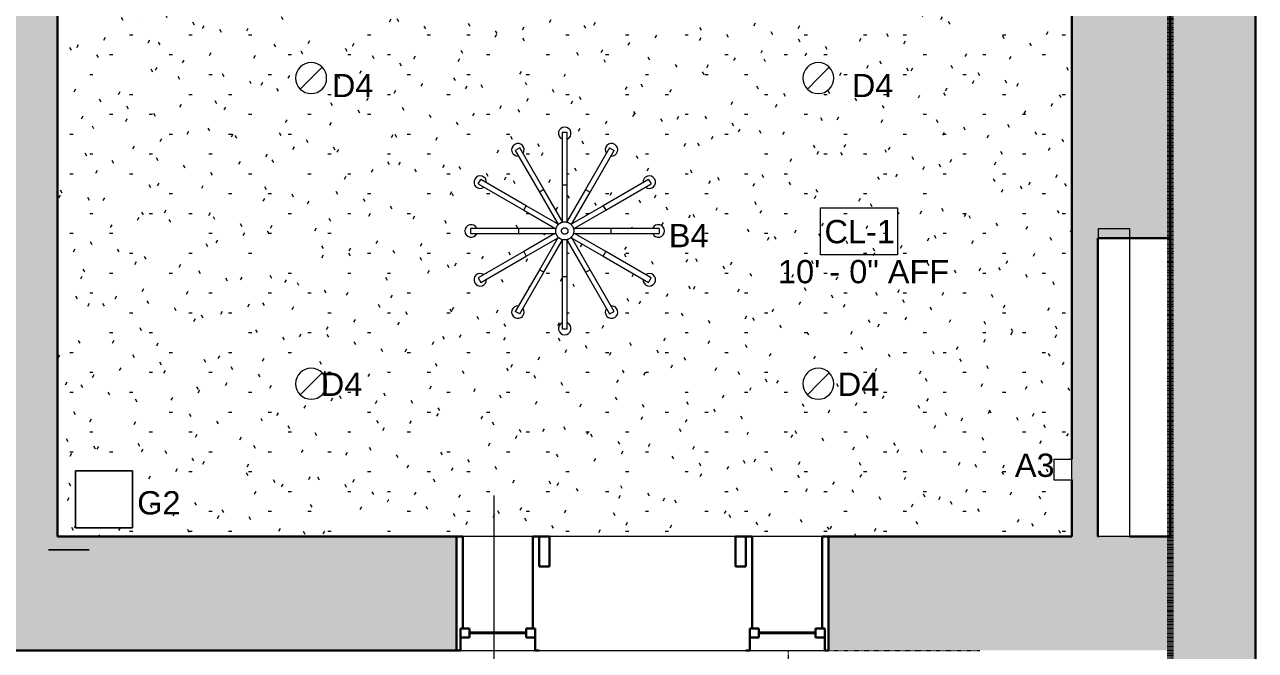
# Model space of a CAD drawing. Header units: inches. Extents: x -1176 to 1507, y -2527 to 978.
# Drawn here: x -219.9 to 18.2, y 84.5 to 205.5 of the extents above; entities that cross this region are included whole.
import ezdxf

# ---------------------------------------------------------------- set-up
doc = ezdxf.new("R2010")
doc.units = ezdxf.units.IN
doc.header["$MEASUREMENT"] = 0
for name, pattern in [('Dash', [0.25, 0.125, -0.125]), ('IMPORT-HIDDEN', [0.5625, 0.375, -0.1875]), ('Overhead 1_16_', [0.101562, 0.0625, -0.039062])]:
    doc.linetypes.add(name, pattern=pattern)
for name, color, linetype, lineweight in [('A-ANNO-MATC', 214, 'Dash', 140), ('A-AREA-IDEN', 2, 'Continuous', 9), ('A-CLNG', 13, 'Continuous', 18), ('A-CLNG-IDEN', 151, 'Continuous', 9), ('A-CLNG-PATT', 13, 'Continuous', 18), ('A-DETL-GENF', 92, 'Continuous', 18), ('A-DOOR', 31, 'Continuous', 18), ('A-DOOR-FRAM', 31, 'Continuous', 30), ('A-GLAZ', 151, 'Continuous', 18), ('A-WALL', 113, 'Continuous', 18), ('A-WALL-PATT', 111, 'Continuous', 18), ('E-LITE-EQPM', 33, 'Continuous', 9), ('E-LITE-EQPM-IDEN', 33, 'Continuous', 9), ('G-IMPT', 8, 'Continuous', 9), ('I-WALL', 2, 'Continuous', 18), ('P-SANR-FIXT', 6, 'Continuous', 9), ('S-STRS-MBND', 31, 'Continuous', 18)]:
    doc.layers.add(name, color=color, linetype=linetype, lineweight=lineweight)
doc.styles.add('Arial', font='arial.ttf', dxfattribs={"height": 4.5})
doc.styles.add('Swis721 Lt BT', font='swissl.ttf', dxfattribs={"height": 4.5})

# ---------------------------------------------------------------- blocks, each defined once
blk = doc.blocks.new('Double Hung - 16_ x  6_ 6_-6975901-2nd Floor RCP')
at = {"layer": 'A-GLAZ', "lineweight": 30}
for p, q in [((-8, 11), (-7.25, 11)), ((-7.25, 6.75), (-7.25, 11)), ((7.25, 6.75), (7.25, 11)), ((8, 11), (7.25, 11)), ((-7.25, 8.5), (-7.25, 6.75)), ((-7.25, 8.5), (-5.5, 8.5)), ((-5.5, 8.5), (-5.5, 6.75)), ((5.5, 8.5), (5.5, 6.75)), ((7.25, 8.5), (5.5, 8.5)), ((7.25, 8.5), (7.25, 6.75)), ((-7.25, 6.75), (-5.5, 6.75)), ((-7.25, 6.75), (-6.75, 6.75)), ((-6.75, -11), (-6.75, 6.75)), ((7.25, 6.75), (5.5, 6.75)), ((6.75, 6.75), (7.25, 6.75)), ((6.75, 6.75), (6.75, -11)), ((-6.75, -11), (-8, -11)), ((6.75, -11), (8, -11))]:
    blk.add_line(p, q, dxfattribs=at)
at = {"layer": 'A-GLAZ', "lineweight": 40}
blk.add_line((-5.5, 7.625), (5.5, 7.625), dxfattribs=at)
blk = doc.blocks.new('Single Flush - D2 3_ X 8_-8252876-2nd Floor RCP')
at = {"layer": 'A-DOOR-FRAM'}
for p, q in [((-20, 5.25), (-20, 11)), ((-20, 11), (-18, 11)), ((-18, 5.25), (-18, 11)), ((18.000004, 5.25), (18.000004, 11)), ((18.000004, 11), (20.000004, 11)), ((20.000004, 5.25), (20.000004, 11)), ((-20, 5.25), (-18, 5.25)), ((18.000004, 5.25), (20.000004, 5.25))]:
    blk.add_line(p, q, dxfattribs=at)
blk = doc.blocks.new('Sconce Light - Sphere - Bedside Sconce-8114785-2nd Floor RCP')
at = {"layer": 'E-LITE-EQPM'}
for p, q in [((0, 6), (-2, 6)), ((-2, 6), (-2, 2.5)), ((2, 6), (0, 6)), ((2, 6), (2, 2.5)), ((-2, 2.5), (0, 2.5)), ((0, 2.5), (2, 2.5))]:
    blk.add_line(p, q, dxfattribs=at)
blk = doc.blocks.new('Iron_Chandelier_2145 - Iron_Chandelier_2145-V2-2nd Floor RCP')
at = {"layer": 'E-LITE-EQPM'}
for p, q in [((-0.5, 19.02), (-0.5, 8.88)), ((0.5, 19.02), (-0.5, 19.02)), ((0.5, 8.88), (0.5, 19.02)), ((-8.69, 16.05), (-9.56, 15.55)), ((-9.56, 15.55), (-4.9, 7.49)), ((-4.04, 7.99), (-8.69, 16.05)), ((8.69, 16.05), (4.04, 7.99)), ((4.9, 7.49), (9.56, 15.55)), ((8.69, 16.05), (9.56, 15.55)), ((-16.72, 9.08), (-16.22, 9.94)), ((-7.44, 4.87), (-16.22, 9.94)), ((16.22, 9.94), (7.44, 4.87)), ((16.22, 9.94), (16.72, 9.08)), ((-16.72, 9.08), (-7.94, 4)), ((-4.04, 7.99), (-4.9, 7.49)), ((-4.9, 7.49), (-1.36, 1.36)), ((-0.5, 1.86), (-4.04, 7.99)), ((-0.5, 8.88), (-0.5, 2.41)), ((0.5, 8.88), (-0.5, 8.88)), ((0.5, 2.41), (0.5, 8.88)), ((4.04, 7.99), (0.5, 1.86)), ((1.36, 1.36), (4.9, 7.49)), ((4.04, 7.99), (4.9, 7.49)), ((7.94, 4), (16.72, 9.08)), ((-7.94, 4), (-7.44, 4.87)), ((-1.84, 1.64), (-7.44, 4.87)), ((7.44, 4.87), (1.84, 1.64)), ((7.44, 4.87), (7.94, 4)), ((-7.94, 4), (-2.34, 0.77)), ((-0.5, 2.41), (-0.5, 1.66)), ((0.5, 1.67), (0.5, 2.41)), ((2.34, 0.77), (7.94, 4)), ((-8.94, 0.5), (-18.25, 0.5)), ((-18.25, 0.5), (-18.25, -0.5)), ((-1.86, 0.5), (-8.94, 0.5)), ((-8.94, 0.5), (-8.94, -0.5)), ((-2.34, 0.77), (-1.69, 0.4)), ((-1.2, 1.27), (-1.84, 1.64)), ((1.84, 1.64), (1.19, 1.26)), ((1.69, 0.4), (2.34, 0.77)), ((8.94, 0.5), (1.86, 0.5)), ((18.25, 0.5), (8.94, 0.5)), ((8.94, 0.5), (8.94, -0.5)), ((18.25, 0.5), (18.25, -0.5)), ((-18.25, -0.5), (-8.94, -0.5)), ((-8.94, -0.5), (-1.86, -0.5)), ((-2.34, -0.77), (-7.94, -4)), ((-7.44, -4.87), (-1.84, -1.64)), ((-1.36, -1.36), (-4.9, -7.49)), ((-4.04, -7.99), (-0.5, -1.86)), ((-1.69, -0.4), (-2.34, -0.77)), ((-1.84, -1.64), (-1.19, -1.26)), ((-0.5, -1.67), (-0.5, -2.41)), ((0.5, -2.41), (0.5, -1.66)), ((0.5, -1.86), (4.04, -7.99)), ((1.2, -1.27), (1.84, -1.64)), ((4.9, -7.49), (1.36, -1.36)), ((2.34, -0.77), (1.69, -0.4)), ((1.84, -1.64), (7.44, -4.87)), ((1.86, -0.5), (8.94, -0.5)), ((7.94, -4), (2.34, -0.77)), ((8.94, -0.5), (18.25, -0.5)), ((-7.94, -4), (-16.72, -9.08)), ((-7.94, -4), (-7.44, -4.87)), ((-0.5, -2.41), (-0.5, -8.88)), ((0.5, -8.88), (0.5, -2.41)), ((7.44, -4.87), (7.94, -4)), ((16.72, -9.08), (7.94, -4)), ((-16.22, -9.94), (-7.44, -4.87)), ((7.44, -4.87), (16.22, -9.94)), ((-16.72, -9.08), (-16.22, -9.94)), ((-4.9, -7.49), (-9.56, -15.55)), ((-8.69, -16.05), (-4.04, -7.99)), ((-4.04, -7.99), (-4.9, -7.49)), ((-0.5, -8.88), (-0.5, -19.02)), ((0.5, -8.88), (-0.5, -8.88)), ((0.5, -19.02), (0.5, -8.88)), ((4.04, -7.99), (4.9, -7.49)), ((4.04, -7.99), (8.69, -16.05)), ((9.56, -15.55), (4.9, -7.49)), ((16.22, -9.94), (16.72, -9.08)), ((-8.69, -16.05), (-9.56, -15.55)), ((8.69, -16.05), (9.56, -15.55)), ((0.5, -19.02), (-0.5, -19.02))]:
    blk.add_line(p, q, dxfattribs=at)
at = {"layer": 'E-LITE-EQPM', "flags": 128}
for points in [[(-1.75, 0), (-1.75, 0.07), (-1.75, 0.14), (-1.74, 0.21), (-1.73, 0.28), (-1.72, 0.35), (-1.7, 0.42), (-1.68, 0.48), (-1.66, 0.55), (-1.64, 0.62), (-1.61, 0.68), (-1.59, 0.75), (-1.56, 0.81), (-1.52, 0.87), (-1.49, 0.93), (-1.45, 0.99), (-1.41, 1.05), (-1.36, 1.1), (-1.32, 1.16), (-1.27, 1.21), (-1.22, 1.26), (-1.17, 1.31), (-1.12, 1.35), (-1.06, 1.39), (-1.01, 1.44), (-0.95, 1.48), (-0.89, 1.51), (-0.83, 1.55), (-0.76, 1.58), (-0.7, 1.61), (-0.64, 1.63), (-0.57, 1.66), (-0.5, 1.68), (-0.44, 1.7), (-0.37, 1.71), (-0.3, 1.73), (-0.23, 1.74), (-0.16, 1.75), (-0.09, 1.75), (-0.02, 1.75), (0.05, 1.75), (0.12, 1.75), (0.19, 1.74), (0.26, 1.73), (0.33, 1.72), (0.4, 1.71), (0.47, 1.69), (0.53, 1.67), (0.6, 1.65), (0.67, 1.62), (0.73, 1.59), (0.79, 1.56), (0.85, 1.53), (0.92, 1.5), (0.97, 1.46), (1.03, 1.42), (1.09, 1.38), (1.14, 1.33), (1.19, 1.28), (1.24, 1.23), (1.29, 1.18), (1.34, 1.13), (1.38, 1.08), (1.43, 1.02), (1.46, 0.96), (1.5, 0.9), (1.54, 0.84), (1.57, 0.78), (1.6, 0.72), (1.63, 0.65), (1.65, 0.59), (1.67, 0.52), (1.69, 0.45), (1.71, 0.39), (1.72, 0.32), (1.74, 0.25), (1.74, 0.18), (1.75, 0.11), (1.75, 0.04), (1.75, 0)], [(-0.63, 0), (-0.63, 0.03), (-0.63, 0.05), (-0.62, 0.08), (-0.62, 0.1), (-0.62, 0.12), (-0.61, 0.15), (-0.6, 0.17), (-0.6, 0.2), (-0.59, 0.22), (-0.58, 0.24), (-0.57, 0.27), (-0.56, 0.29), (-0.55, 0.31), (-0.53, 0.33), (-0.52, 0.35), (-0.5, 0.38), (-0.49, 0.39), (-0.47, 0.41), (-0.46, 0.43), (-0.44, 0.45), (-0.42, 0.47), (-0.4, 0.48), (-0.38, 0.5), (-0.36, 0.51), (-0.34, 0.53), (-0.32, 0.54), (-0.3, 0.55), (-0.27, 0.57), (-0.25, 0.58), (-0.23, 0.59), (-0.2, 0.59), (-0.18, 0.6), (-0.16, 0.61), (-0.13, 0.61), (-0.11, 0.62), (-0.08, 0.62), (-0.06, 0.63), (-0.03, 0.63), (-0.01, 0.63), (0.02, 0.63), (0.04, 0.63), (0.07, 0.62), (0.09, 0.62), (0.12, 0.62), (0.14, 0.61), (0.17, 0.61), (0.19, 0.6), (0.21, 0.59), (0.24, 0.58), (0.26, 0.57), (0.28, 0.56), (0.31, 0.55), (0.33, 0.54), (0.35, 0.52), (0.37, 0.51), (0.39, 0.49), (0.41, 0.48), (0.43, 0.46), (0.45, 0.44), (0.46, 0.42), (0.48, 0.41), (0.5, 0.39), (0.51, 0.37), (0.52, 0.35), (0.54, 0.32), (0.55, 0.3), (0.56, 0.28), (0.57, 0.26), (0.58, 0.23), (0.59, 0.21), (0.6, 0.19), (0.61, 0.16), (0.61, 0.14), (0.62, 0.11), (0.62, 0.09), (0.62, 0.06), (0.63, 0.04), (0.63, 0.01), (0.63, 0)], [(1.75, 0), (1.75, -0.07), (1.75, -0.14), (1.74, -0.21), (1.73, -0.28), (1.72, -0.35), (1.7, -0.42), (1.68, -0.48), (1.66, -0.55), (1.64, -0.62), (1.61, -0.68), (1.59, -0.75), (1.56, -0.81), (1.52, -0.87), (1.49, -0.93), (1.45, -0.99), (1.41, -1.05), (1.36, -1.1), (1.32, -1.16), (1.27, -1.21), (1.22, -1.26), (1.17, -1.31), (1.12, -1.35), (1.06, -1.39), (1.01, -1.44), (0.95, -1.48), (0.89, -1.51), (0.83, -1.55), (0.76, -1.58), (0.7, -1.61), (0.64, -1.63), (0.57, -1.66), (0.5, -1.68), (0.44, -1.7), (0.37, -1.71), (0.3, -1.73), (0.23, -1.74), (0.16, -1.75), (0.09, -1.75), (0.02, -1.75), (-0.05, -1.75), (-0.12, -1.75), (-0.19, -1.74), (-0.26, -1.73), (-0.33, -1.72), (-0.4, -1.71), (-0.47, -1.69), (-0.53, -1.67), (-0.6, -1.65), (-0.67, -1.62), (-0.73, -1.59), (-0.79, -1.56), (-0.85, -1.53), (-0.92, -1.5), (-0.97, -1.46), (-1.03, -1.42), (-1.09, -1.38), (-1.14, -1.33), (-1.19, -1.28), (-1.24, -1.23), (-1.29, -1.18), (-1.34, -1.13), (-1.38, -1.08), (-1.43, -1.02), (-1.46, -0.96), (-1.5, -0.9), (-1.54, -0.84), (-1.57, -0.78), (-1.6, -0.72), (-1.63, -0.65), (-1.65, -0.59), (-1.67, -0.52), (-1.69, -0.45), (-1.71, -0.39), (-1.72, -0.32), (-1.74, -0.25), (-1.74, -0.18), (-1.75, -0.11), (-1.75, -0.04), (-1.75, 0)], [(0.63, 0), (0.63, -0.03), (0.63, -0.05), (0.62, -0.08), (0.62, -0.1), (0.62, -0.12), (0.61, -0.15), (0.6, -0.17), (0.6, -0.2), (0.59, -0.22), (0.58, -0.24), (0.57, -0.27), (0.56, -0.29), (0.55, -0.31), (0.53, -0.33), (0.52, -0.35), (0.5, -0.38), (0.49, -0.39), (0.47, -0.41), (0.46, -0.43), (0.44, -0.45), (0.42, -0.47), (0.4, -0.48), (0.38, -0.5), (0.36, -0.51), (0.34, -0.53), (0.32, -0.54), (0.3, -0.55), (0.27, -0.57), (0.25, -0.58), (0.23, -0.59), (0.2, -0.59), (0.18, -0.6), (0.16, -0.61), (0.13, -0.61), (0.11, -0.62), (0.08, -0.62), (0.06, -0.63), (0.03, -0.63), (0.01, -0.63), (-0.02, -0.63), (-0.04, -0.63), (-0.07, -0.62), (-0.09, -0.62), (-0.12, -0.62), (-0.14, -0.61), (-0.17, -0.61), (-0.19, -0.6), (-0.21, -0.59), (-0.24, -0.58), (-0.26, -0.57), (-0.28, -0.56), (-0.31, -0.55), (-0.33, -0.54), (-0.35, -0.52), (-0.37, -0.51), (-0.39, -0.49), (-0.41, -0.48), (-0.43, -0.46), (-0.45, -0.44), (-0.46, -0.42), (-0.48, -0.41), (-0.5, -0.39), (-0.51, -0.37), (-0.52, -0.35), (-0.54, -0.32), (-0.55, -0.3), (-0.56, -0.28), (-0.57, -0.26), (-0.58, -0.23), (-0.59, -0.21), (-0.6, -0.19), (-0.61, -0.16), (-0.61, -0.14), (-0.62, -0.11), (-0.62, -0.09), (-0.62, -0.06), (-0.63, -0.04), (-0.63, -0.01), (-0.63, 0)]]:
    blk.add_lwpolyline(points, dxfattribs=at)
at = {"layer": 'E-LITE-EQPM'}
for centre, start, end in [((0, 18.89), 90, 244.637), ((0, 18.89), 295.363, 90), ((-9.06, 15.7), 120, 274.637), ((-9.06, 15.7), 325.363, 120), ((9.06, 15.7), 60, 214.637), ((9.06, 15.7), 265.363, 60), ((-16.36, 9.44), 150, 304.637), ((-16.36, 9.44), 355.363, 150), ((16.36, 9.44), 30, 184.637), ((16.36, 9.44), 235.363, 30), ((-18.12, 0), 25.363, 180), ((-18.12, 0), 180, 334.637), ((18.12, 0), 0, 154.637), ((18.12, 0), 205.363, 0), ((-16.36, -9.44), 55.363, 210), ((-16.36, -9.44), 210, 4.637), ((16.36, -9.44), 175.363, 330), ((16.36, -9.44), 330, 124.637), ((-9.06, -15.7), 85.363, 240), ((-9.06, -15.7), 240, 34.637), ((9.06, -15.7), 145.363, 300), ((9.06, -15.7), 300, 94.637), ((0, -18.89), 115.363, 270), ((0, -18.89), 270, 64.637)]:
    blk.add_arc(centre, 1.21, start, end, dxfattribs=at)
blk = doc.blocks.new('Lighting_Pendants_Elesi-Luce_Quid_02820 - Quid_02820-7182509-2nd Floor RCP')
at = {"layer": 'A-DETL-GENF', "lineweight": 9}
for p, q in [((5.51, 5.51), (-5.51, 5.51)), ((-5.51, 5.51), (-5.51, -5.51)), ((-5.51, -5.51), (-5.51, 5.51)), ((-5.51, 5.51), (5.51, 5.51)), ((5.51, -5.51), (5.51, 5.51)), ((5.51, 5.51), (5.51, -5.51)), ((-5.51, -5.51), (5.51, -5.51)), ((5.51, -5.51), (-5.51, -5.51))]:
    blk.add_line(p, q, dxfattribs=at)
blk = doc.blocks.new('L-Recessed Circular - Downlight - 6_-7313291-2nd Floor RCP')
at = {"layer": 'E-LITE-EQPM'}
for q in [(-2.12, -2.12), (2.12, 2.12)]:
    blk.add_line((0, 0), q, dxfattribs=at)
for start, end in [(360, 180), (180, 360)]:
    blk.add_arc((0, 0), 3, start, end, dxfattribs=at)
blk = doc.blocks.new('Family1 - Shower head - side view_dwg-7684581-2nd Floor RCP')
at = {"layer": 'G-IMPT'}
for p, q in [((125.89, 0), (125.82, 0)), ((125.82, 0), (125.89, 0)), ((125.9, 0), (125.82, 0)), ((125.82, 0), (125.9, 0)), ((125.82, 0), (125.85, 0)), ((125.85, 0), (125.82, 0)), ((125.84, 0), (125.82, 0)), ((126.8, 0), (125.82, 0)), ((125.82, 0), (125.85, 0)), ((126.65, 0), (125.84, 0)), ((125.85, 0), (125.86, 0)), ((127.5, 0), (125.89, 0)), ((125.89, 0), (127.61, 0)), ((126.8, 0), (125.9, 0)), ((127.51, 0), (125.9, 0)), ((126.8, 0), (126.65, 0)), ((132.52, 0), (126.8, 0)), ((132.52, 0), (126.8, 0)), ((127.5, 0), (127.61, 0)), ((127.5, 0), (127.57, 0)), ((127.8, 0), (127.51, 0)), ((127.53, 0), (127.52, 0)), ((127.52, 0), (127.53, 0)), ((127.52, 0), (127.53, 0)), ((127.53, 0), (127.52, 0)), ((127.52, 0), (127.53, 0)), ((127.53, 0), (127.52, 0)), ((127.53, 0), (127.52, 0)), ((127.53, 0), (127.61, 0)), ((127.61, 0), (127.53, 0)), ((127.61, 0), (127.53, 0)), ((127.53, 0), (127.61, 0)), ((127.53, 0), (127.61, 0)), ((127.53, 0), (127.61, 0)), ((127.55, 0), (127.54, 0)), ((127.57, 0), (127.54, 0)), ((127.54, 0), (127.56, 0)), ((127.54, 0), (127.58, 0)), ((127.56, 0), (127.55, 0)), ((127.56, 0), (127.56, 0)), ((127.56, 0), (127.56, 0)), ((127.57, 0), (127.56, 0)), ((127.56, 0), (127.57, 0)), ((127.57, 0), (127.69, 0)), ((127.57, 0), (127.57, 0)), ((127.57, 0), (127.57, 0)), ((127.57, 0), (127.57, 0)), ((127.57, 0), (127.58, 0)), ((127.57, 0), (127.57, 0)), ((127.8, 0), (127.58, 0)), ((127.69, 0), (127.61, 0)), ((127.62, 0), (127.61, 0)), ((127.61, 0), (127.62, 0)), ((127.62, 0), (127.61, 0)), ((127.62, 0), (127.61, 0)), ((127.61, 0), (127.62, 0)), ((127.62, 0), (128.42, 0)), ((127.62, 0), (127.62, 0)), ((127.62, 0), (127.62, 0)), ((127.62, 0), (127.62, 0)), ((127.62, 0), (127.98, 0)), ((127.98, 0), (127.62, 0)), ((127.62, 0), (127.98, 0)), ((127.66, 0), (127.69, 0)), ((127.66, 0), (127.67, 0)), ((127.67, 0), (127.67, 0)), ((127.67, 0), (127.68, 0)), ((127.68, 0), (127.68, 0)), ((127.68, 0), (127.68, 0)), ((127.68, 0), (127.68, 0)), ((127.68, 0), (127.69, 0)), ((127.69, 0), (127.69, 0)), ((127.69, 0), (127.69, 0)), ((127.69, 0), (127.69, 0)), ((128.41, 0), (127.8, 0)), ((128.06, 0), (127.98, 0)), ((127.98, 0), (128.02, 0)), ((128.02, 0), (127.98, 0)), ((127.99, 0), (127.98, 0)), ((127.99, 0), (128, 0)), ((128, 0), (128.01, 0)), ((128.01, 0), (128, 0)), ((128, 0), (128, 0)), ((128.01, 0), (128.02, 0)), ((128.02, 0), (128.01, 0)), ((128.01, 0), (128.01, 0)), ((128.01, 0), (128.01, 0)), ((128.02, 0), (128.02, 0)), ((128.02, 0), (128.02, 0)), ((128.02, 0), (128.02, 0)), ((128.06, 0), (128.42, 0)), ((128.99, 0), (128.41, 0)), ((129.14, 0), (128.41, 0)), ((129.14, 0), (128.41, 0)), ((128.42, 0), (128.46, 0)), ((128.46, 0), (128.42, 0)), ((128.42, 0), (128.46, 0)), ((128.46, 0), (128.42, 0)), ((128.46, 0), (128.49, 0)), ((128.49, 0), (128.46, 0)), ((128.46, 0), (128.49, 0)), ((128.46, 0), (128.49, 0)), ((128.49, 0), (128.46, 0)), ((128.49, 0), (128.46, 0)), ((128.46, 0), (128.46, 0)), ((128.46, 0), (128.47, 0)), ((128.46, 0), (128.49, 0)), ((128.47, 0), (128.47, 0)), ((128.47, 0), (128.49, 0)), ((128.93, 0), (128.49, 0)), ((128.93, 0), (128.49, 0)), ((128.49, 0), (129.94, 0)), ((128.49, 0), (129.94, 0)), ((128.82, 0), (128.68, 0)), ((128.82, 0), (129.41, 0)), ((128.87, 0), (128.86, 0)), ((128.93, 0), (128.99, 0)), ((128.93, 0), (128.96, 0)), ((128.93, 0), (128.94, 0)), ((128.96, 0), (128.93, 0)), ((129.14, 0), (128.99, 0)), ((129.94, 0), (128.99, 0)), ((129.19, 0), (129.07, 0)), ((129.14, 0), (129.41, 0)), ((129.14, 0), (129.41, 0)), ((129.14, 0), (129.14, 0)), ((129.41, 0), (132.52, 0)), ((129.41, 0), (132.52, 0)), ((129.94, 0), (129.97, 0)), ((129.94, 0), (129.97, 0)), ((129.97, 0), (129.94, 0)), ((129.94, 0), (129.97, 0)), ((130.11, 0), (130.06, 0)), ((130.06, 0), (130.11, 0)), ((130.11, 0), (130.06, 0)), ((130.06, 0), (130.11, 0)), ((130.11, 0), (130.14, 0)), ((130.11, 0), (130.14, 0)), ((130.14, 0), (130.11, 0)), ((130.11, 0), (130.14, 0)), ((130.11, 0), (130.14, 0)), ((130.14, 0), (130.11, 0)), ((132.31, 0), (130.14, 0)), ((130.14, 0), (132.31, 0)), ((130.14, 0), (132.31, 0)), ((130.14, 0), (132.31, 0)), ((132.31, 0), (132.21, 0)), ((132.37, 0), (132.31, 0)), ((132.31, 0), (132.37, 0)), ((132.31, 0), (132.37, 0)), ((132.37, 0), (132.31, 0)), ((132.42, 0), (132.31, 0)), ((132.37, 0), (132.91, 0)), ((132.37, 0), (132.91, 0)), ((132.52, 0), (132.52, 0)), ((132.52, 0), (132.54, 0)), ((132.52, 0), (132.52, 0)), ((132.52, 0), (132.54, 0)), ((132.62, 0), (132.52, 0)), ((132.52, 0), (132.52, 0)), ((132.52, 0), (132.52, 0)), ((132.53, 0), (132.52, 0)), ((132.52, 0), (132.52, 0)), ((132.52, 0), (132.54, 0)), ((132.53, 0), (132.53, 0)), ((132.54, 0), (132.53, 0)), ((132.54, 0), (132.56, 0)), ((132.54, 0), (132.56, 0)), ((132.55, 0), (132.54, 0)), ((132.54, 0), (132.56, 0)), ((132.56, 0), (132.55, 0)), ((132.56, 0), (132.59, 0)), ((132.56, 0), (132.58, 0)), ((132.57, 0), (132.56, 0)), ((132.56, 0), (132.58, 0)), ((132.58, 0), (132.57, 0)), ((132.58, 0), (132.59, 0)), ((132.59, 0), (132.58, 0)), ((132.58, 0), (132.59, 0)), ((132.59, 0), (132.59, 0)), ((132.59, 0), (132.63, 0)), ((132.59, 0), (132.63, 0)), ((132.6, 0), (132.59, 0)), ((132.59, 0), (132.63, 0)), ((132.62, 0), (132.6, 0)), ((132.62, 0), (132.76, 0)), ((132.62, 0), (132.91, 0)), ((132.62, 0), (132.91, 0)), ((132.63, 0), (132.67, 0)), ((132.63, 0), (132.67, 0)), ((132.63, 0), (132.67, 0)), ((132.67, 0), (132.71, 0)), ((132.67, 0), (132.71, 0)), ((132.67, 0), (132.71, 0)), ((132.71, 0), (132.76, 0)), ((132.71, 0), (132.76, 0)), ((132.71, 0), (132.76, 0)), ((132.91, 0), (132.76, 0)), ((132.91, 0), (132.76, 0)), ((133.71, 0), (132.91, 0)), ((133.71, 0), (132.91, 0)), ((132.93, 0), (132.91, 0)), ((132.91, 0), (132.93, 0)), ((132.91, 0), (133.71, 0)), ((133.71, 0), (132.91, 0)), ((132.91, 0), (133.71, 0)), ((133.71, 0), (132.91, 0)), ((133.36, 0), (132.93, 0)), ((133.36, 0), (132.93, 0)), ((133.36, 0), (133.43, 0)), ((133.36, 0), (133.36, 0)), ((133.43, 0), (133.36, 0)), ((133.36, 0), (133.36, 0)), ((133.36, 0), (133.36, 0)), ((133.36, 0), (133.36, 0)), ((133.36, 0), (133.36, 0)), ((133.36, 0), (133.36, 0)), ((133.43, 0), (133.43, 0)), ((133.43, 0), (133.43, 0)), ((133.45, 0), (133.43, 0)), ((133.43, 0), (133.45, 0)), ((133.43, 0), (133.43, 0)), ((133.43, 0), (133.43, 0)), ((133.45, 0), (133.46, 0)), ((133.46, 0), (133.45, 0))]:
    blk.add_line(p, q, dxfattribs=at)
at = {"layer": 'G-IMPT', "flags": 128}
for points in [[(127.66, 0), (127.61, 0), (125.89, 0), (125.85, 0)], [(125.85, 0), (125.87, 0), (125.89, 0)], [(127.5, 0), (125.9, 0), (125.89, 0), (125.9, 0), (127.5, 0), (127.51, 0), (127.52, 0), (127.53, 0), (127.51, 0)], [(127.53, 0), (127.54, 0), (127.54, 0)], [(127.98, 0), (127.62, 0), (127.62, 0), (127.61, 0)], [(127.61, 0), (127.62, 0), (127.62, 0), (127.98, 0)], [(127.62, 0), (127.98, 0), (128.02, 0), (128.06, 0)], [(128.06, 0), (128.02, 0), (127.98, 0)], [(128.61, 0), (128.41, 0), (128.61, 0), (128.68, 0), (128.81, 0), (128.87, 0)], [(128.46, 0), (128.49, 0), (128.93, 0)], [(128.99, 0), (129.94, 0), (128.99, 0), (128.93, 0), (128.49, 0), (128.93, 0)], [(128.68, 0), (128.66, 0), (128.61, 0)], [(128.93, 0), (128.96, 0), (128.99, 0)], [(128.99, 0), (128.96, 0), (128.93, 0)], [(132.52, 0), (131.06, 0), (129.41, 0)], [(132.52, 0), (129.41, 0), (129.41, 0)], [(129.41, 0), (132.19, 0), (132.2, 0), (132.21, 0)], [(132.31, 0), (132.34, 0), (132.36, 0), (132.37, 0)], [(132.31, 0), (132.34, 0), (132.36, 0), (132.37, 0)], [(132.42, 0), (132.42, 0), (132.44, 0), (132.52, 0)], [(132.52, 0), (132.54, 0), (132.55, 0), (132.62, 0)], [(132.62, 0), (132.54, 0), (132.54, 0), (132.52, 0)], [(133.46, 0), (133.52, 0), (133.56, 0)], [(133.56, 0), (133.52, 0), (133.46, 0)]]:
    blk.add_lwpolyline(points, dxfattribs=at)
for points in [[(127.61, 0), (127.53, 0)], [(127.62, 0), (128.42, 0)], [(127.8, 0), (128.41, 0)], [(128.42, 0), (128.06, 0), (127.98, 0), (128.06, 0)], [(128.93, 0), (128.49, 0)], [(129.98, 0), (129.97, 0)], [(129.98, 0), (129.97, 0)], [(129.98, 0), (130.06, 0)], [(129.98, 0), (130.06, 0)], [(132.91, 0), (132.37, 0)], [(132.91, 0), (132.37, 0)]]:
    blk.add_lwpolyline(points, close=True, dxfattribs=at)
at = {"layer": 'G-IMPT'}
for points, knots in [([(127.51, 0), (127.52, 0), (127.53, 0), (127.54, 0), (127.55, 0), (127.56, 0), (127.56, 0), (127.57, 0), (127.57, 0), (127.57, 0), (127.58, 0), (127.58, 0), (127.58, 0), (127.58, 0), (127.58, 0), (127.58, 0), (127.58, 0), (127.58, 0), (127.58, 0), (127.58, 0), (127.58, 0), (127.58, 0)], [0, 0, 0, 0, 0.194032, 0.381185, 0.553778, 0.632598, 0.705425, 0.771554, 0.830284, 0.881003, 0.923248, 0.941054, 0.956575, 0.969765, 0.9806, 0.989062, 0.995129, 0.997258, 0.998782, 0.999696, 1, 1, 1, 1]), ([(127.98, 0), (127.98, 0), (127.98, 0), (127.98, 0), (127.98, 0), (127.98, 0), (127.98, 0), (127.98, 0), (127.98, 0), (127.98, 0), (127.98, 0), (127.98, 0)], [0.95454545, 0.95454545, 0.95454545, 0.95454545, 0.95678676, 0.9698708, 0.9806208, 0.98901886, 0.9950481, 0.99717015, 0.99869613, 0.99962918, 1, 1, 1, 1]), ([(127.98, 0), (127.98, 0), (127.98, 0), (127.98, 0), (127.98, 0), (127.98, 0), (127.98, 0), (127.98, 0), (127.98, 0), (127.98, 0), (127.98, 0), (127.98, 0)], [0.95454545, 0.95454545, 0.95454545, 0.95454545, 0.95678927, 0.96987274, 0.98062216, 0.98901969, 0.9950485, 0.99717038, 0.99869623, 0.99962921, 1, 1, 1, 1]), ([(127.98, 0), (127.98, 0), (127.98, 0), (127.98, 0), (127.98, 0), (127.98, 0), (127.98, 0), (127.98, 0), (127.98, 0), (127.98, 0), (127.98, 0), (127.98, 0)], [0.95454545, 0.95454545, 0.95454545, 0.95454545, 0.95678905, 0.96987255, 0.98062201, 0.98901959, 0.99504845, 0.99717035, 0.99869622, 0.9996292, 1, 1, 1, 1]), ([(128.06, 0), (128.06, 0), (128.06, 0), (128.06, 0), (128.06, 0), (128.06, 0), (128.06, 0), (128.06, 0), (128.06, 0), (128.06, 0), (128.06, 0), (128.06, 0)], [0.95454545, 0.95454545, 0.95454545, 0.95454545, 0.95678927, 0.96987274, 0.98062216, 0.98901969, 0.9950485, 0.99717038, 0.99869623, 0.99962921, 1, 1, 1, 1]), ([(128.82, 0), (128.82, 0), (128.82, 0), (128.82, 0), (128.82, 0), (128.83, 0), (128.83, 0), (128.84, 0), (128.86, 0), (128.88, 0), (128.91, 0), (128.94, 0), (128.96, 0), (128.97, 0)], [0, 0, 0, 0, 0.004058, 0.016221, 0.036474, 0.064783, 0.1011, 0.145369, 0.257441, 0.400177, 0.572488, 0.773074, 1, 1, 1, 1]), ([(128.97, 0), (128.96, 0), (128.95, 0), (128.93, 0), (128.91, 0), (128.89, 0), (128.88, 0), (128.87, 0)], [0, 0, 0, 0, 0.272585, 0.528748, 0.769567, 0.885766, 1, 1, 1, 1]), ([(128.87, 0), (128.88, 0), (128.92, 0), (128.96, 0), (128.99, 0)], [0, 0, 0, 0, 0.235711, 1, 1, 1, 1]), ([(128.97, 0), (128.98, 0), (129.01, 0), (129.05, 0), (129.07, 0)], [0, 0, 0, 0, 0.231855, 1, 1, 1, 1]), ([(129.07, 0), (129.07, 0), (129.06, 0), (129.05, 0), (129.04, 0), (129.03, 0), (129.02, 0), (129, 0), (129, 0), (128.99, 0)], [0, 0, 0, 0, 0.296363, 0.432541, 0.560066, 0.679433, 0.791585, 0.89787, 1, 1, 1, 1]), ([(129.14, 0), (129.18, 0), (129.28, 0), (129.37, 0), (129.41, 0)], [0, 0, 0, 0, 0.491859, 1, 1, 1, 1]), ([(129.19, 0), (129.19, 0), (129.19, 0), (129.18, 0), (129.18, 0), (129.17, 0), (129.16, 0), (129.16, 0), (129.15, 0), (129.14, 0), (129.14, 0)], [0, 0, 0, 0, 0.171628, 0.331085, 0.476873, 0.608107, 0.724824, 0.827712, 0.918452, 1, 1, 1, 1]), ([(129.19, 0), (129.23, 0), (129.3, 0), (129.38, 0), (129.41, 0)], [0, 0, 0, 0, 0.491067, 1, 1, 1, 1])]:
    blk.add_open_spline(points, degree=3, knots=knots, dxfattribs=at)
at = {"layer": 'G-IMPT', "linetype": 'IMPORT-HIDDEN'}
for points, knots in [([(132.19, 0), (132.19, 0), (132.19, 0), (132.2, 0), (132.22, 0), (132.24, 0), (132.28, 0), (132.3, 0), (132.31, 0)], [0, 0, 0, 0, 0.090901, 0.272721, 0.454541, 0.63636, 0.81818, 1, 1, 1, 1]), ([(132.31, 0), (132.33, 0), (132.35, 0), (132.38, 0), (132.41, 0), (132.43, 0), (132.44, 0), (132.44, 0), (132.44, 0)], [0, 0, 0, 0, 0.181817, 0.363633, 0.54545, 0.727266, 0.909083, 1, 1, 1, 1])]:
    blk.add_open_spline(points, degree=3, knots=knots, dxfattribs=at)
blk = doc.blocks.new('Family1 - Family1-7683861-2nd Floor RCP')
at = {"extrusion": (0, 0, -1), "zscale": -1}
blk.add_blockref('Family1 - Shower head - side view_dwg-7684581-2nd Floor RCP', (-132.91, 0), dxfattribs=at)

msp = doc.modelspace()

# ---------------------------------------------------------------- hatches: boundary and pattern name
at = {"layer": 'A-CLNG-PATT'}
h = msp.add_hatch(dxfattribs=at)
h.set_pattern_fill('FP_2', color=256, style=0, pattern_type=2)
h.set_pattern_definition([(0, (0, 0), (15.36, 3.84), [0.634, -10.886, 0.634, -10.886, -61.44]), (0, (0, 0), (15.36, 3.84), [-23.04, 0.634, -22.406, 0.634, -10.886, -26.88]), (0, (0, 0), (15.36, 3.84), [-57.6, 0.634, -7.046, 0.634, -18.566]), (120, (5.76, 1.92), (-11.005538, 11.38215), [0.634, -10.886, 0.634, -10.886, -61.44]), (120, (5.76, 1.92), (-11.005538, 11.38215), [-23.04, 0.634, -22.406, 0.634, -10.886, -26.88]), (120, (5.76, 1.92), (-11.005538, 11.38215), [-57.6, 0.634, -7.046, 0.634, -18.566]), (240, (7.68, 9.6), (-4.354462, -15.22215), [0.634, -10.886, 0.634, -10.886, -61.44]), (240, (7.68, 9.6), (-4.354462, -15.22215), [-23.04, 0.634, -22.406, 0.634, -10.886, -26.88]), (240, (7.68, 9.6), (-4.354462, -15.22215), [-57.6, 0.634, -7.046, 0.634, -18.566])])
h.paths.add_polyline_path([(-213.57, 106.47), (-17.28, 106.47), (-17.28, 117.47), (-20.78, 117.47), (-20.78, 121.47), (-17.28, 121.47), (-17.28, 212.29), (-20.78, 212.29), (-20.78, 216.29), (-17.28, 216.29), (-17.28, 224.71), (-213.57, 224.71), (-213.57, 122.96)], flags=0)
h.paths.add_polyline_path([(-200.41, 108.2), (-210.08, 108.2), (-210.08, 119.22), (-199.06, 119.22), (-199.06, 108.2)], flags=0)
h.paths.add_polyline_path([(-164.5, 133.03), (-165.28, 133.13), (-166, 133.43), (-166.62, 133.91), (-167.1, 134.53), (-167.4, 135.25), (-167.5, 136.03), (-167.4, 136.8), (-167.1, 137.53), (-166.62, 138.15), (-166, 138.63), (-165.28, 138.93), (-164.5, 139.03), (-163.72, 138.93), (-163, 138.63), (-162.38, 138.15), (-161.9, 137.53), (-161.6, 136.8), (-161.5, 136.03), (-161.6, 135.25), (-161.9, 134.53), (-162.38, 133.91), (-163, 133.43), (-163.72, 133.13)], flags=0)
h.paths.add_polyline_path([(-66.36, 133.03), (-67.13, 133.13), (-67.86, 133.43), (-68.48, 133.91), (-68.95, 134.53), (-69.25, 135.25), (-69.36, 136.03), (-69.25, 136.8), (-68.95, 137.53), (-68.48, 138.15), (-67.86, 138.63), (-67.13, 138.93), (-66.36, 139.03), (-65.58, 138.93), (-64.86, 138.63), (-64.24, 138.15), (-63.76, 137.53), (-63.46, 136.8), (-63.36, 136.03), (-63.46, 135.25), (-63.76, 134.53), (-64.24, 133.91), (-64.86, 133.43), (-65.58, 133.13)], flags=0)
h.paths.add_polyline_path([(-115.43, 145.5), (-116.14, 145.73), (-116.58, 146.33), (-116.58, 147.08), (-116.14, 147.68), (-115.93, 147.75), (-115.93, 163.72), (-123.53, 150.55), (-123.39, 150.38), (-123.33, 149.61), (-123.68, 149), (-124.36, 148.69), (-125.09, 148.85), (-125.59, 149.4), (-125.65, 150.18), (-125.3, 150.79), (-124.62, 151.09), (-124.4, 151.05), (-116.79, 164.22), (-130.63, 156.24), (-130.58, 156.02), (-130.89, 155.34), (-131.53, 154.97), (-132.27, 155.04), (-132.83, 155.54), (-132.98, 156.27), (-132.68, 156.95), (-132.03, 157.33), (-131.29, 157.25), (-131.13, 157.1), (-117.29, 165.09), (-132.51, 165.09), (-132.58, 164.88), (-133.18, 164.44), (-133.93, 164.44), (-134.53, 164.88), (-134.76, 165.59), (-134.53, 166.3), (-133.93, 166.74), (-133.18, 166.74), (-132.58, 166.3), (-132.51, 166.09), (-117.29, 166.09), (-131.14, 174.06), (-131.29, 173.93), (-132.06, 173.87), (-132.68, 174.22), (-132.98, 174.91), (-132.83, 175.64), (-132.27, 176.13), (-131.5, 176.2), (-130.89, 175.84), (-130.58, 175.16), (-130.63, 174.94), (-116.79, 166.96), (-124.4, 180.13), (-124.63, 180.09), (-125.3, 180.39), (-125.67, 181.03), (-125.59, 181.78), (-125.09, 182.33), (-124.36, 182.49), (-123.68, 182.18), (-123.31, 181.54), (-123.39, 180.79), (-123.53, 180.63), (-115.93, 167.46), (-115.93, 183.43), (-116.14, 183.5), (-116.58, 184.1), (-116.58, 184.85), (-116.14, 185.45), (-115.43, 185.68), (-114.72, 185.45), (-114.28, 184.85), (-114.28, 184.1), (-114.72, 183.5), (-114.93, 183.43), (-114.93, 167.46), (-107.32, 180.63), (-107.47, 180.79), (-107.53, 181.57), (-107.14, 182.2), (-106.49, 182.49), (-105.76, 182.33), (-105.26, 181.78), (-105.2, 181), (-105.56, 180.39), (-106.24, 180.08), (-106.45, 180.13), (-114.06, 166.96), (-100.23, 174.94), (-100.27, 175.16), (-99.97, 175.84), (-99.32, 176.21), (-98.58, 176.13), (-98.03, 175.64), (-97.87, 174.91), (-98.18, 174.22), (-98.82, 173.85), (-99.56, 173.93), (-99.73, 174.08), (-113.56, 166.09), (-98.35, 166.09), (-98.28, 166.3), (-97.68, 166.74), (-96.93, 166.74), (-96.33, 166.3), (-96.1, 165.59), (-96.33, 164.88), (-96.93, 164.44), (-97.68, 164.44), (-98.28, 164.88), (-98.35, 165.09), (-113.56, 165.09), (-99.71, 157.11), (-99.56, 157.25), (-98.79, 157.31), (-98.18, 156.95), (-97.87, 156.27), (-98.03, 155.54), (-98.58, 155.04), (-99.35, 154.98), (-99.97, 155.34), (-100.27, 156.02), (-100.23, 156.24), (-114.06, 164.22), (-106.45, 151.05), (-106.24, 151.09), (-105.56, 150.79), (-105.18, 150.14), (-105.26, 149.4), (-105.76, 148.85), (-106.49, 148.69), (-107.17, 149), (-107.55, 149.64), (-107.47, 150.38), (-107.32, 150.55), (-114.93, 163.72), (-114.93, 147.75), (-114.72, 147.68), (-114.28, 147.08), (-114.28, 146.33), (-114.72, 145.73), (-115.3, 145.54)], flags=0)
h.paths.add_polyline_path([(-66.36, 192.15), (-67.13, 192.25), (-67.86, 192.55), (-68.48, 193.03), (-68.95, 193.65), (-69.25, 194.37), (-69.36, 195.15), (-69.25, 195.93), (-68.95, 196.65), (-68.48, 197.27), (-67.86, 197.75), (-67.13, 198.05), (-66.36, 198.15), (-65.58, 198.05), (-64.86, 197.75), (-64.24, 197.27), (-63.76, 196.65), (-63.46, 195.93), (-63.36, 195.15), (-63.46, 194.37), (-63.76, 193.65), (-64.24, 193.03), (-64.86, 192.55), (-65.58, 192.25)], flags=0)
h.paths.add_polyline_path([(-164.5, 192.15), (-165.28, 192.25), (-166, 192.55), (-166.62, 193.03), (-167.1, 193.65), (-167.4, 194.37), (-167.5, 195.15), (-167.4, 195.93), (-167.1, 196.65), (-166.62, 197.27), (-166, 197.75), (-165.28, 198.05), (-164.5, 198.15), (-163.72, 198.05), (-163, 197.75), (-162.38, 197.27), (-161.9, 196.65), (-161.6, 195.93), (-161.5, 195.15), (-161.6, 194.37), (-161.9, 193.65), (-162.38, 193.03), (-163, 192.55), (-163.72, 192.25)], flags=0)
at = {"layer": 'A-WALL-PATT', "lineweight": 9}
h = msp.add_hatch(color=7, dxfattribs=at)
h.paths.add_polyline_path([(1.72, -1.17), (18.22, -1.17), (18.22, 501.68), (1.72, 501.68), (1.72, 62.35)], flags=0)
h.paths.add_polyline_path([(1.72, 535.68), (18.22, 535.68), (18.22, 814.52), (1.72, 814.52), (1.72, 543.68)], flags=0)
h = msp.add_hatch(color=7, dxfattribs=at)
h.paths.add_polyline_path([(-213.57, 106.47), (-213.57, 273.18), (-227.57, 273.18), (-227.57, 106.47)], flags=0)
h.paths.add_polyline_path([(-213.57, 307.18), (-213.57, 330.68), (-227.57, 330.68), (-227.57, 307.18)], flags=0)
for points in [[(-17.28, 164.21), (1.72, 164.21), (1.72, 256.29), (-17.28, 256.29), (-17.28, 183.57)], [(-17.28, 106.47), (-12.28, 106.47), (-12.28, 164.21), (-17.28, 164.21), (-17.28, 117.47)]]:
    msp.add_hatch(color=7, dxfattribs=at).paths.add_polyline_path(points, flags=0)
h = msp.add_hatch(color=7, dxfattribs=at)
h.paths.add_polyline_path([(1.72, 84.47), (1.72, 106.47), (-64.38, 106.47), (-64.38, 84.47), (-13.87, 84.47)], flags=0)
h.paths.add_polyline_path([(-136.38, 84.47), (-136.38, 106.47), (-253.07, 106.47), (-253.07, 96.47), (-317.07, 96.47), (-317.07, 106.47), (-421.98, 106.47), (-421.98, 84.47), (-317.07, 84.47), (-317.07, 95.47), (-253.07, 95.47), (-253.07, 84.47), (-200.41, 84.47)], flags=0)
h.paths.add_polyline_path([(-526.86, 84.47), (-493.47, 84.47), (-493.47, 106.47), (-570.07, 106.47), (-570.07, 84.47)], flags=0)

# ---------------------------------------------------------------- linework, layer by layer
at = {"layer": 'A-ANNO-MATC'}
msp.add_line((1.72, 857.52), (1.72, -90.48), dxfattribs=at)
at = {"layer": 'A-AREA-IDEN'}
msp.add_line((-129.13, 114.41), (-129.13, 77.04), dxfattribs=at)
at = {"layer": 'A-CLNG'}
for centre, start, end in [((-164.5, 195.15), 0, 180), ((-66.36, 195.15), 0, 180), ((-164.5, 195.15), 180, 0), ((-66.36, 195.15), 180, 0), ((-164.5, 136.03), 0, 180), ((-66.36, 136.03), 0, 180), ((-164.5, 136.03), 180, 360), ((-66.36, 136.03), 180, 0)]:
    msp.add_arc(centre, 3, start, end, dxfattribs=at)
at = {"layer": 'A-CLNG-IDEN', "flags": 128}
msp.add_lwpolyline([(-65.92, 170.09), (-51.04, 170.09), (-51.04, 160.95), (-65.92, 160.95)], close=True, dxfattribs=at)
at = {"layer": 'A-WALL', "color": 8, "lineweight": 30}
for p, q in [((18.22, 501.68), (18.22, 22.83)), ((1.72, 314.18), (1.72, 106.47)), ((-213.57, 273.18), (-213.57, 106.47)), ((-17.28, 164.21), (-17.28, 212.29)), ((1.72, 164.21), (-12.28, 164.21)), ((-213.57, 106.47), (-136.38, 106.47)), ((-136.38, 106.47), (-136.38, 84.47)), ((-64.38, 84.47), (-64.38, 106.47)), ((-64.38, 106.47), (-17.28, 106.47)), ((-12.28, 106.47), (-12.15, 106.47)), ((-6.15, 106.47), (1.72, 106.47)), ((-136.38, 84.47), (-253.07, 84.47))]:
    msp.add_line(p, q, dxfattribs=at)
at = {"layer": 'A-WALL'}
for p, q in [((-12.15, 106.47), (-12.15, 166.05)), ((-12.15, 166.05), (-6.15, 166.05)), ((-6.15, 166.05), (-6.15, 106.47)), ((-6.15, 106.47), (-12.15, 106.47))]:
    msp.add_line(p, q, dxfattribs=at)
at = {"layer": 'A-WALL', "lineweight": 9}
for p, q in [((-64.38, 106.47), (-136.38, 106.47)), ((-136.38, 84.47), (-64.38, 84.47))]:
    msp.add_line(p, q, dxfattribs=at)
at = {"layer": 'I-WALL', "color": 8, "lineweight": 30}
for p, q in [((-17.28, 121.47), (-17.28, 164.21)), ((-12.28, 164.21), (-12.28, 106.47)), ((-17.28, 106.47), (-17.28, 117.47))]:
    msp.add_line(p, q, dxfattribs=at)
at = {"layer": 'S-STRS-MBND', "linetype": 'Overhead 1_16_', "lineweight": 9}
for q in [(-72.22, 82.47), (-35.04, 84.47)]:
    msp.add_line((-72.22, 84.47), q, dxfattribs=at)

# ---------------------------------------------------------------- block references
at = {"layer": 'A-DOOR'}
msp.add_blockref('Single Flush - D2 3_ X 8_-8252876-2nd Floor RCP', (-100.38, 95.47), dxfattribs=at)
at = {"layer": 'A-GLAZ', "rotation": 180}
for p in [(-128.38, 95.47), (-72.38, 95.47)]:
    msp.add_blockref('Double Hung - 16_ x  6_ 6_-6975901-2nd Floor RCP', p, dxfattribs=at)
at = {"layer": 'E-LITE-EQPM'}
for name, p in [('L-Recessed Circular - Downlight - 6_-7313291-2nd Floor RCP', (-164.5, 195.15)), ('L-Recessed Circular - Downlight - 6_-7313291-2nd Floor RCP', (-66.36, 195.15)), ('Iron_Chandelier_2145 - Iron_Chandelier_2145-V2-2nd Floor RCP', (-115.43, 165.59)), ('L-Recessed Circular - Downlight - 6_-7313291-2nd Floor RCP', (-164.5, 136.03)), ('L-Recessed Circular - Downlight - 6_-7313291-2nd Floor RCP', (-66.36, 136.03))]:
    msp.add_blockref(name, p, dxfattribs=at)
for name, p, rotation in [('Sconce Light - Sphere - Bedside Sconce-8114785-2nd Floor RCP', (-14.78, 119.47), 89.99999999999991), ('Lighting_Pendants_Elesi-Luce_Quid_02820 - Quid_02820-7182509-2nd Floor RCP', (-204.57, 113.71), 89.99999999999957)]:
    msp.add_blockref(name, p, dxfattribs=dict(at, rotation=rotation))
at = {"layer": 'P-SANR-FIXT'}
msp.add_blockref('Family1 - Family1-7683861-2nd Floor RCP', (-214.53, 103.93), dxfattribs=at)

# ---------------------------------------------------------------- texts
at = {"layer": 'A-CLNG-IDEN', "char_height": 4.5, "attachment_point": 1, "style": 'Swis721 Lt BT'}
for s, insert, width in [('CL-1', (-65.17, 167.71), 16.059), ('10\' - 0" AFF', (-74.16, 159.97), 37.875)]:
    msp.add_mtext(s, dxfattribs=dict(at, insert=insert, width=width))
at = {"layer": 'E-LITE-EQPM-IDEN', "char_height": 4.5, "attachment_point": 1, "style": 'Arial'}
for s, insert, width in [('D4', (-160.48, 195.97), 9.8475), ('D4', (-59.87, 195.97), 9.8475), ('B4', (-95.29, 166.94), 9.393), ('D4', (-162.63, 138.18), 9.8475), ('D4', (-62.6, 138.18), 9.8475), ('A3', (-28.33, 122.52), 9.393), ('G2', (-198.16, 115.26), 10.302)]:
    msp.add_mtext(s, dxfattribs=dict(at, insert=insert, width=width))

doc.saveas('drawing.dxf')
